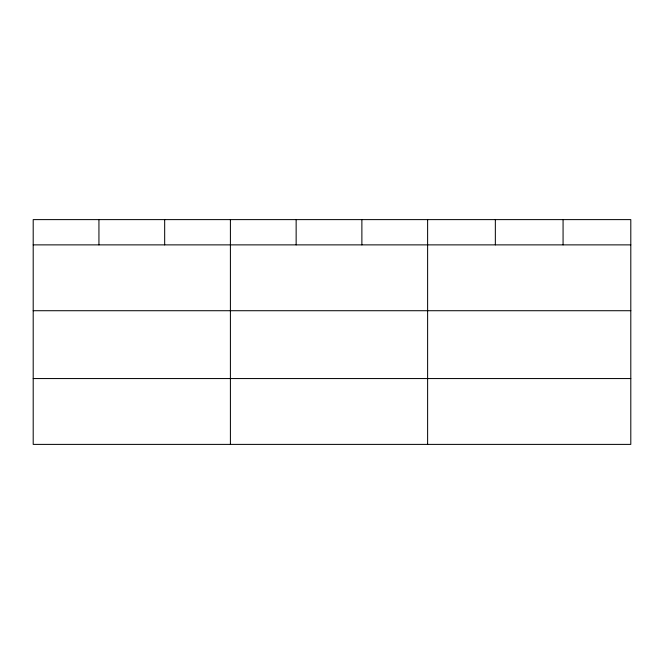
<?xml version="1.0" encoding="UTF-8"?>
<svg xmlns="http://www.w3.org/2000/svg" width="664" height="664" viewBox="0 0 664 664"><rect width="100%" height="100%" fill="white"/><g stroke="black" fill="none" stroke-linecap="round" stroke-linejoin="round"><path stroke-width="1" d="M630.8 310.719L630.8 219.61L33.2 219.61L33.2 444.39L630.8 444.39L630.8 310.719L33.2 310.719M33.2 244.875L630.8 244.875M33.2 378.555L630.8 378.555M563.072 219.61L563.072 244.875M495.344 219.61L495.344 244.875M427.616 219.61L427.616 444.39M361.88 219.61L361.88 244.875M296.144 219.61L296.144 244.875M230.408 219.61L230.408 444.39M164.672 219.61L164.672 244.875M98.936 219.61L98.936 244.875"/></g></svg>
